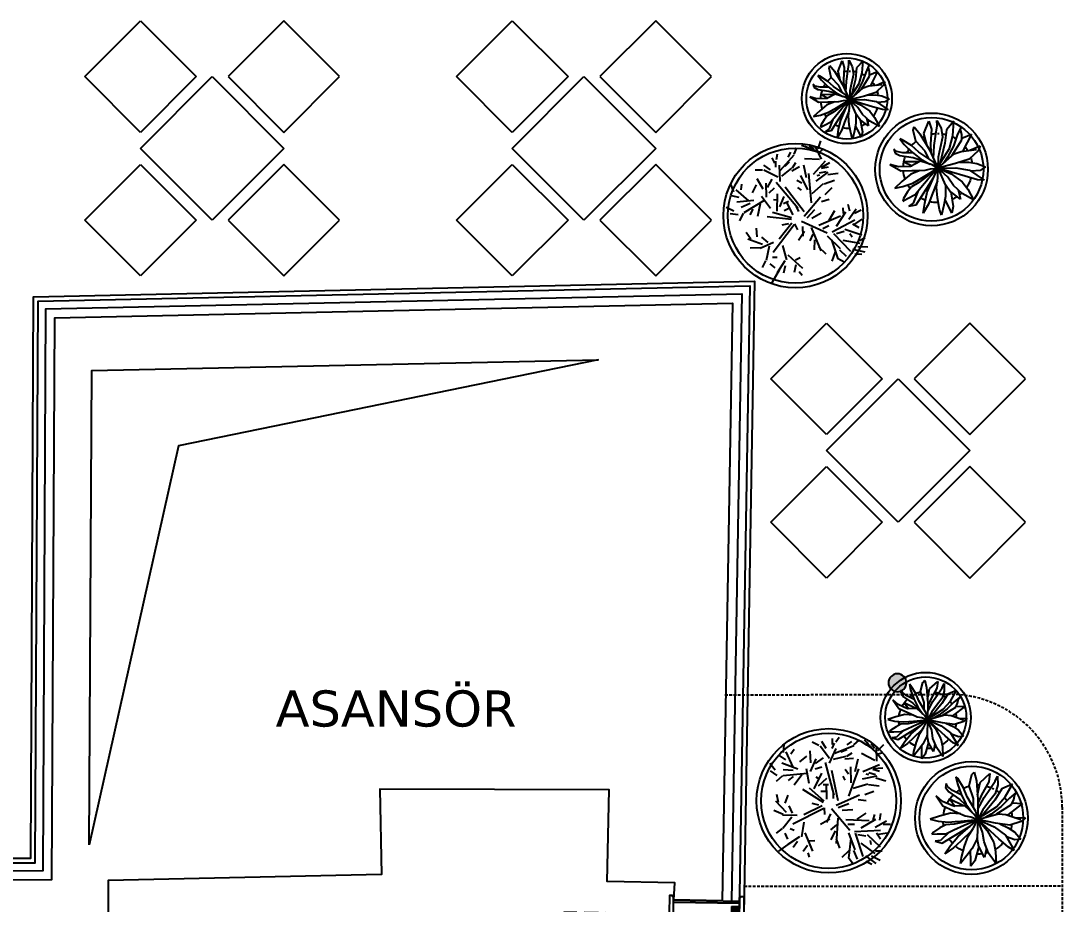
# Model space of a CAD drawing. Header units: millimetres. Extents: x 24870 to 27223, y 1839 to 3696.
# Drawn here: x 25497.4 to 25959.5, y 2633.6 to 3025.4 of the extents above; entities that cross this region are included whole.
import ezdxf

# ---------------------------------------------------------------- set-up
doc = ezdxf.new("R2010")
doc.units = ezdxf.units.MM
doc.linetypes.add('HIDDEN', pattern=[9.525, 6.35, -3.175])
for name, color, linetype in [('0-gnl-gor3', 252, 'Continuous'), ('0-gnl-kapi-ahşap', 160, 'Continuous'), ('0-gnl-ust', 191, 'HIDDEN'), ('0-gnrl-note', 251, 'Continuous'), ('1-btr-ahsap', 33, 'Continuous'), ('1-gnl-ahsap', 33, 'Continuous'), ('2-tef-aksesuar', 30, 'Continuous'), ('2-tef-hareketli', 251, 'Continuous'), ('3-dvr-gazbeton', 5, 'Continuous'), ('6-light-armature', 50, 'Continuous')]:
    doc.layers.add(name, color=color, linetype=linetype)
doc.styles.add('geoID', font='verdana.ttf')

# ---------------------------------------------------------------- blocks, each defined once
blk = doc.blocks.new('A$C1BE71FFF')
for p, q in [((-7.35, 3.1), (-5.45, 3.1)), ((-7.35, 3.1), (-7.35, 2.65)), ((-7.35, 2.65), (-7.35, 1.35)), ((-7.35, 2.65), (-7.2, 2.65)), ((-7.35, 1.35), (-7.35, 0.1)), ((-7.35, 1.35), (-7.2, 1.35)), ((-4.6, 0.1), (-7.35, 0.1)), ((-7.2, 2.65), (-7.2, 2.75)), ((-7.2, 1.35), (-7.2, 2.65)), ((-7.2, 0.54), (-7.2, 1.35)), ((-5.95, 0.25), (-7.06, 0.35)), ((-7.05, 2.51), (-7.05, 2.43)), ((-7.05, 2.43), (-6.74, 2.36)), ((-7.05, 2.43), (-7.05, 2.08)), ((-7.05, 1.78), (-7.05, 1.6)), ((-6.93, 1.58), (-7.05, 1.6)), ((-7.05, 1.6), (-7.05, 1.51)), ((-5.45, 2.95), (-7, 2.95)), ((-6.28, 0.66), (-6.99, 1.67)), ((-6.88, 2.61), (-6.95, 2.61)), ((-6.88, 1.41), (-6.95, 1.41)), ((-6.85, 2.61), (-6.88, 2.61)), ((-6.85, 1.41), (-6.88, 1.41)), ((-6.68, 2.95), (-6.85, 2.85)), ((-6.85, 2.85), (-6.85, 2.61)), ((-6.85, 0.66), (-6.85, 1.41)), ((-6.68, 0.56), (-6.85, 0.66)), ((-6.68, 0.56), (-6.2, 0.56)), ((-5.89, 1.14), (-6.17, 1.55)), ((-4.6, 0.25), (-5.95, 0.25)), ((-4.12, 0.38), (-5.75, 0.38)), ((-4.18, 1.03), (-5.68, 1.03)), ((-5.45, 3.1), (-4, 3.1)), ((-5.45, 3.1), (-5.45, 2.95)), ((-5.45, 2.95), (-5.1, 2.95)), ((-5.1, 3.1), (-5.1, 2.95)), ((-4.98, 2.36), (-4.98, 2.58)), ((-4.98, 1.59), (-4.98, 2.36)), ((-4.29, 1.78), (-4.98, 2.36)), ((-4.78, 1.13), (-4.68, 1.03)), ((-4.6, 0.25), (-4.6, 0.1)), ((-4.37, 0.25), (-4.6, 0.25)), ((-4, 0.1), (-4.6, 0.1)), ((-4.2, 0.2), (-4.37, 0.25)), ((-4.29, 1.78), (-4.05, 2.42)), ((-4.29, 1.76), (-4.29, 1.78)), ((-4.02, 1.28), (-4.23, 1.5)), ((-4.2, 0.2), (-4.2, 0.38)), ((-4.2, 0.15), (-4.2, 0.2)), ((-4.2, 0.15), (-3.85, 0.15)), ((-4, 3.1), (-3.85, 3.1)), ((-4, 0.15), (-4, 0.1)), ((-4, 0.1), (-3.85, 0.1)), ((-3.85, 3.1), (-3.85, 1.21)), ((-3.85, 0.26), (-3.85, 0.1)), ((-3.5, 3.1), (-3.5, 3.2)), ((-3.5, 3.2), (-1.8, 3.2)), ((-2, 3.1), (-3.5, 3.1)), ((-3.5, 1.21), (-3.5, 3.1)), ((-3.5, 0.26), (-3.5, 0)), ((-3.35, 0), (-3.5, 0)), ((-3.35, 0.05), (-3.35, 0.35)), ((-2.98, 0.15), (-3.35, 0.05)), ((-3.35, 0), (-3.35, 0.05)), ((0, 0), (-3.35, 0)), ((-3.12, 1.5), (-3.33, 1.28)), ((-3.32, 0.38), (-2.57, 1.13)), ((-3.3, 2.42), (-3.06, 1.76)), ((-1.6, 0.38), (-3.23, 0.38)), ((-1.4, 0.15), (-2.98, 0.15)), ((-1.67, 1.03), (-2.67, 1.03)), ((-2.38, 2.58), (-2.38, 1.59)), ((-2, 3.1), (-2, 3.05)), ((-2, 3.05), (-2, 2.95)), ((-1.8, 3.05), (-2, 3.05)), ((-2, 2.95), (-0.47, 2.95)), ((-1.99, 0.38), (-1.46, 1.14)), ((-1.8, 3.05), (-1.8, 3.2)), ((-1.8, 3.2), (0, 3.2)), ((-0.35, 3.05), (-1.8, 3.05)), ((-1.18, 1.55), (-1.46, 1.14)), ((-0.29, 0.25), (-1.4, 0.15)), ((-0.47, 0.55), (-1.16, 0.55)), ((-0.36, 1.67), (-1.07, 0.66)), ((-0.61, 2.36), (-0.3, 2.43)), ((-0.47, 2.95), (-0.3, 2.85)), ((-0.3, 0.65), (-0.47, 0.55)), ((-0.3, 1.6), (-0.42, 1.58)), ((-0.3, 2.85), (-0.3, 2.08)), ((-0.3, 2.08), (-0.3, 1.78)), ((-0.3, 1.78), (-0.3, 0.65)), ((-0.15, 2.85), (-0.15, 0.44)), ((0, 0), (0, 3.2))]:
    blk.add_line(p, q)
at = {"ltscale": 0.005}
for p, q in [((-4.58, 1.53), (-7.27, 2.06)), ((-5.97, 1.93), (-7.27, 1.93)), ((-6.62, 2.58), (-6.62, 1.57)), ((-6.36, 2.29), (-4.98, 2.02)), ((-5.07, 1.21), (-6.08, 1.41)), ((-3.9, 2.58), (-5.17, 2.58)), ((-4.5, 2.06), (-4.5, 3.26)), ((-4.38, 0.73), (-2.98, 0.73)), ((-3.68, 0.03), (-3.68, 1.43)), ((-2.18, 2.58), (-3.45, 2.58)), ((-2.85, 3.21), (-2.85, 2.01)), ((-0.03, 2.07), (-2.81, 1.52)), ((-2.38, 2.02), (-0.99, 2.29)), ((-1.27, 1.41), (-2.28, 1.21)), ((-0.27, 1.93), (-1.38, 1.93)), ((-0.73, 1.42), (-0.73, 2.63)), ((-0.08, 1.93), (-0.27, 1.93))]:
    blk.add_line(p, q, dxfattribs=at)
at = {"ltscale": 0.002}
for p, q in [((-7.05, 2.08), (-7.05, 1.78)), ((-4.68, 1.03), (-4.03, 0.38))]:
    blk.add_line(p, q, dxfattribs=at)
at = {"ltscale": 0.00015}
for p, q in [((-6.08, 1.41), (-6.93, 1.58)), ((-6.88, 1.41), (-6.88, 2.61)), ((-6.74, 2.36), (-6.36, 2.29)), ((-5.36, 0.38), (-5.89, 1.14)), ((-4.98, 2.02), (-4.91, 2.01)), ((-4.75, 1.77), (-4.83, 1.37)), ((-2.52, 1.37), (-2.6, 1.77)), ((-2.44, 2.01), (-2.38, 2.02)), ((-0.42, 1.58), (-1.27, 1.41)), ((-0.99, 2.29), (-0.61, 2.36))]:
    blk.add_line(p, q, dxfattribs=at)
at = {"flags": 128}
blk.add_lwpolyline([(-2.67, 1.03), (-3.17, 1.03, -0.189103), (-3.34, 1.1, 0.131938), (-3.56, 1.22)], format="xyb", dxfattribs=at)
for centre in [(-6.62, 1.93), (-4.5, 2.58), (-3.68, 0.73), (-2.85, 2.58), (-0.73, 1.93)]:
    blk.add_circle(centre, 0.25)
for centre, radius, start, end in [((-7, 2.75), 0.2, 90, 180), ((-7, 0.54), 0.2, 180, 253.0175), ((-6.62, 1.93), 0.45, 90, 180), ((-6.62, 1.93), 0.45, 180, 215), ((-6.95, 2.51), 0.1, 90, 180), ((-6.95, 1.51), 0.1, 180, 270), ((-6.62, 1.93), 0.45, 339.8499, 90), ((-5.75, 1.03), 0.65, 215, 270), ((-5.97, 1.69), 0.25, 159.8499, 215), ((-5.68, 1.28), 0.25, 215, 270), ((-4.5, 2.58), 0.475, 90, 180), ((-4.32, 1.59), 0.65, 180, 225), ((-4.5, 2.58), 0.475, 50, 90), ((-4.06, 1.68), 0.25, 160, 225), ((-4.5, 2.58), 0.475, 340, 50), ((-4.18, 1.28), 0.25, 270, 312.8334), ((-4.12, 0.13), 0.25, 53.1301, 90), ((-3.68, 0.73), 0.5, 225, 233.1301), ((-3.84, 1.46), 0.25, 225, 282.769), ((-3.68, 0.73), 0.5, 77.231, 132.8334), ((-3.68, 0.73), 0.5, 233.1301, 315), ((-3.51, 1.46), 0.25, 257.231, 315), ((-3.23, 0.13), 0.25, 90, 126.8699), ((-2.85, 2.58), 0.475, 90, 200), ((-3.29, 1.68), 0.25, 315, 20), ((-2.85, 2.58), 0.475, 0, 90), ((-3.02, 1.59), 0.65, 315, 0), ((-1.67, 1.28), 0.25, 270, 325), ((-1.6, 1.03), 0.65, 270, 325), ((-0.73, 1.93), 0.45, 90, 200.1501), ((-1.38, 1.69), 0.25, 325, 20.1501), ((-0.73, 1.93), 0.45, 0, 90), ((-0.73, 1.93), 0.45, 325, 0), ((-0.35, 2.85), 0.2, 0, 90), ((-0.35, 0.44), 0.2, 286.9825, 0)]:
    blk.add_arc(centre, radius, start, end)
at = {"ltscale": 0.005}
for centre, start, end in [((-5.03, 1.41), 259, 314.265), ((-2.32, 1.41), 225.735, 281)]:
    blk.add_arc(centre, 0.2, start, end, dxfattribs=at)
at = {"ltscale": 0.00015}
for centre, start, end in [((-4.95, 1.81), 349, 79), ((-5.03, 1.41), 314.265, 349), ((-2.4, 1.81), 101, 191), ((-2.32, 1.41), 191, 225.735)]:
    blk.add_arc(centre, 0.2, start, end, dxfattribs=at)
blk = doc.blocks.new('K5ASADD')
at = {"layer": '0-gnl-gor3', "linetype": 'HIDDEN'}
for points in [[(-2354.64, -13784.65), (-2355.64, -13712.15, -0.409372), (-2282.44, -13785.65)], [(-2210.24, -13784.65), (-2210.24, -13712.15, 0.412166), (-2282.44, -13785.65)]]:
    blk.add_lwpolyline(points, format="xyb", dxfattribs=at)
at = {"layer": '0-gnl-gor3'}
for points in [[(-2285.36, -13782.15), (-2285.36, -13776.15), (-2298.86, -13776.15), (-2298.86, -13778.15), (-2287.36, -13778.15), (-2287.36, -13782.15), (-2285.36, -13782.15)], [(-2279.51, -13782.15), (-2279.51, -13776.15), (-2266.01, -13776.15), (-2266.01, -13778.15), (-2277.51, -13778.15), (-2277.51, -13782.15), (-2279.51, -13782.15)], [(-2288.71, -13783.65), (-2288.71, -13782.15), (-2284.01, -13782.15), (-2284.01, -13783.65), (-2288.71, -13783.65)], [(-2276.16, -13783.65), (-2276.16, -13782.15), (-2280.86, -13782.15), (-2280.86, -13783.65), (-2276.16, -13783.65)], [(-2285.36, -13793.45), (-2285.36, -13799.45), (-2298.86, -13799.45), (-2298.86, -13797.45), (-2287.36, -13797.45), (-2287.36, -13793.45), (-2285.36, -13793.45)], [(-2288.71, -13791.95), (-2288.71, -13793.45), (-2284.01, -13793.45), (-2284.01, -13791.95), (-2288.71, -13791.95)], [(-2276.16, -13791.95), (-2276.16, -13793.45), (-2280.86, -13793.45), (-2280.86, -13791.95), (-2276.16, -13791.95)], [(-2279.51, -13793.45), (-2279.51, -13799.45), (-2266.01, -13799.45), (-2266.01, -13797.45), (-2277.51, -13797.45), (-2277.51, -13793.45), (-2279.51, -13793.45)]]:
    blk.add_lwpolyline(points, dxfattribs=at)
at = {"layer": '0-gnl-kapi-ahşap'}
for points in [[(-2355.13, -13760.75), (-2363.63, -13760.75), (-2363.63, -13760.25), (-2364.13, -13760.25), (-2364.13, -13758.95), (-2355.13, -13758.95)], [(-2359.94, -13789.95), (-2354.94, -13789.95), (-2354.94, -13785.95), (-2354.94, -13785.95), (-2355.13, -13760.75), (-2360.13, -13760.75)], [(-2209.96, -13760.75), (-2202.46, -13760.75), (-2202.46, -13760.25), (-2201.96, -13760.25), (-2201.96, -13758.95), (-2209.96, -13758.95)], [(-2204.94, -13789.95), (-2209.94, -13789.95), (-2209.94, -13785.95), (-2209.94, -13785.95), (-2209.96, -13760.75), (-2204.96, -13760.75)], [(-2204.96, -13760.75), (-2203.96, -13760.75), (-2203.94, -13789.95), (-2204.94, -13789.95)], [(-2354.94, -13789.95), (-2362.44, -13789.95), (-2362.44, -13790.45), (-2362.94, -13790.45), (-2362.94, -13791.95), (-2354.94, -13791.95)], [(-2209.94, -13789.95), (-2202.44, -13789.95), (-2202.44, -13790.45), (-2201.94, -13790.45), (-2201.94, -13791.95), (-2209.94, -13791.95)]]:
    blk.add_lwpolyline(points, close=True, dxfattribs=at)
for points in [[(-2360.94, -13789.95), (-2361.13, -13760.75)], [(-2282.44, -13789.95), (-2282.44, -13786.65), (-2281.44, -13786.65), (-2281.44, -13785.65), (-2354.64, -13785.65)], [(-2354.64, -13785.65), (-2354.64, -13789.95), (-2282.44, -13789.95)], [(-2282.44, -13789.95), (-2282.44, -13786.65), (-2281.44, -13786.65), (-2281.44, -13785.65), (-2263.74, -13785.65)], [(-2281.44, -13785.65), (-2210.24, -13785.65), (-2210.24, -13785.65), (-2210.24, -13785.65), (-2210.24, -13789.95), (-2282.44, -13789.95)]]:
    blk.add_lwpolyline(points, dxfattribs=at)
at = {"layer": '1-gnl-ahsap'}
for points in [[(-2346.71, -13783.65), (-2354.71, -13783.65), (-2354.71, -13785.65), (-2346.71, -13785.65)], [(-2290.36, -13783.65), (-2282.36, -13783.65), (-2282.36, -13785.65), (-2290.36, -13785.65)], [(-2274.51, -13783.65), (-2282.51, -13783.65), (-2282.51, -13785.65), (-2274.51, -13785.65)], [(-2218.16, -13783.65), (-2210.16, -13783.65), (-2210.16, -13785.65), (-2218.16, -13785.65)], [(-2346.71, -13791.95), (-2354.71, -13791.95), (-2354.71, -13789.95), (-2346.71, -13789.95)], [(-2290.36, -13791.95), (-2282.36, -13791.95), (-2282.36, -13789.95), (-2290.36, -13789.95)], [(-2274.51, -13791.95), (-2282.51, -13791.95), (-2282.51, -13789.95), (-2274.51, -13789.95)], [(-2218.16, -13791.95), (-2210.16, -13791.95), (-2210.16, -13789.95), (-2218.16, -13789.95)]]:
    blk.add_lwpolyline(points, close=True, dxfattribs=at)
for points in [[(-2346.41, -13783.65), (-2346.41, -13783.95), (-2346.71, -13783.95)], [(-2326.84, -13783.65), (-2346.41, -13783.65)], [(-2326.84, -13783.65), (-2326.84, -13783.95), (-2326.54, -13783.95)], [(-2326.54, -13783.65), (-2318.54, -13783.65)], [(-2326.54, -13785.65), (-2326.54, -13783.65)], [(-2310.54, -13783.65), (-2318.54, -13783.65)], [(-2318.54, -13783.65), (-2318.54, -13785.65)], [(-2318.54, -13783.65), (-2318.54, -13785.65)], [(-2310.54, -13785.65), (-2310.54, -13783.65)], [(-2310.24, -13783.65), (-2310.24, -13783.95), (-2310.54, -13783.95)], [(-2290.66, -13783.65), (-2310.24, -13783.65)], [(-2290.66, -13783.65), (-2290.66, -13783.95), (-2290.36, -13783.95)], [(-2274.21, -13783.65), (-2274.21, -13783.95), (-2274.51, -13783.95)], [(-2274.21, -13783.65), (-2254.64, -13783.65)], [(-2254.64, -13783.65), (-2254.64, -13783.95), (-2254.34, -13783.95)], [(-2254.34, -13783.65), (-2246.34, -13783.65)], [(-2254.34, -13785.65), (-2254.34, -13783.65)], [(-2246.34, -13783.65), (-2246.34, -13785.65)], [(-2238.34, -13783.65), (-2246.34, -13783.65)], [(-2246.34, -13783.65), (-2246.34, -13785.65)], [(-2238.34, -13785.65), (-2238.34, -13783.65)], [(-2238.04, -13783.65), (-2238.04, -13783.95), (-2238.34, -13783.95)], [(-2238.04, -13783.65), (-2218.46, -13783.65)], [(-2218.46, -13783.65), (-2218.46, -13783.95), (-2218.16, -13783.95)], [(-2346.41, -13791.95), (-2346.41, -13791.65), (-2346.71, -13791.65)], [(-2326.84, -13791.95), (-2346.41, -13791.95)], [(-2326.84, -13791.95), (-2326.84, -13791.65), (-2326.54, -13791.65)], [(-2326.54, -13789.95), (-2326.54, -13791.95)], [(-2326.54, -13791.95), (-2318.54, -13791.95)], [(-2318.54, -13791.95), (-2318.54, -13789.95)], [(-2318.54, -13791.95), (-2318.54, -13789.95)], [(-2310.54, -13791.95), (-2318.54, -13791.95)], [(-2310.54, -13789.95), (-2310.54, -13791.95)], [(-2310.24, -13791.95), (-2310.24, -13791.65), (-2310.54, -13791.65)], [(-2290.66, -13791.95), (-2310.24, -13791.95)], [(-2290.66, -13791.95), (-2290.66, -13791.65), (-2290.36, -13791.65)], [(-2274.21, -13791.95), (-2274.21, -13791.65), (-2274.51, -13791.65)], [(-2274.21, -13791.95), (-2254.64, -13791.95)], [(-2254.64, -13791.95), (-2254.64, -13791.65), (-2254.34, -13791.65)], [(-2254.34, -13789.95), (-2254.34, -13791.95)], [(-2254.34, -13791.95), (-2246.34, -13791.95)], [(-2246.34, -13791.95), (-2246.34, -13789.95)], [(-2246.34, -13791.95), (-2246.34, -13789.95)], [(-2238.34, -13791.95), (-2246.34, -13791.95)], [(-2238.34, -13789.95), (-2238.34, -13791.95)], [(-2238.04, -13791.95), (-2238.04, -13791.65), (-2238.34, -13791.65)], [(-2238.04, -13791.95), (-2218.46, -13791.95)], [(-2218.46, -13791.95), (-2218.46, -13791.65), (-2218.16, -13791.65)]]:
    blk.add_lwpolyline(points, dxfattribs=at)
at = {"layer": '0-gnl-kapi-ahşap'}
blk.add_blockref('A$C1BE71FFF', (-2351.13, -13789.55), dxfattribs=at)
at = {"layer": '0-gnl-kapi-ahşap', "xscale": -1}
blk.add_blockref('A$C1BE71FFF', (-2213.75, -13789.55), dxfattribs=at)
blk = doc.blocks.new('SPOT')
h = blk.add_hatch(color=256)
h.dxf.hatch_style = 1
edge = h.paths.add_edge_path()
edge.add_arc((663, 1613.33), 2, 0, 360)
blk.add_circle((663, 1613.33), 2)
blk = doc.blocks.new('B5')
at = {"color": 63, "true_color": 0xafc95e}
for p, q in [((502593.5, 4058115.8), (502595.5, 4058122.8)), ((502655.5, 4058113.8), (502644.5, 4058123.8)), ((502654.5, 4058123.8), (502661.5, 4058133.8)), ((502658.5, 4058094.8), (502654.5, 4058124.8)), ((502662.5, 4058113.8), (502667.5, 4058126.8)), ((502665.5, 4058087.8), (502676.5, 4058122.8)), ((502680.5, 4058129.8), (502689.5, 4058134.8)), ((502680.5, 4058121.8), (502695.5, 4058133.8)), ((502689.5, 4058121.8), (502702.5, 4058128.8)), ((502567.5, 4058100.8), (502549.5, 4058112.8)), ((502578.5, 4058098.8), (502571.5, 4058107.8)), ((502593.5, 4058104.8), (502586.5, 4058113.8)), ((502589.5, 4058085.8), (502600.5, 4058113.8)), ((502636.5, 4058095.8), (502641.5, 4058109.8)), ((502655.5, 4058086.8), (502664.5, 4058112.8)), ((502673.5, 4058102.8), (502694.5, 4058118.8)), ((502683.5, 4058089.8), (502702.5, 4058108.8)), ((502695.5, 4058114.8), (502705.5, 4058114.8)), ((502559.5, 4058085.8), (502563.5, 4058094.8)), ((502581.5, 4058091.8), (502563.5, 4058102.8)), ((502588.5, 4058069.8), (502584.5, 4058091.8)), ((502596.5, 4058097.8), (502604.5, 4058097.8)), ((502635.5, 4058083.8), (502628.5, 4058096.8)), ((502639.5, 4058064.8), (502636.5, 4058102.8)), ((502669.5, 4058089.8), (502681.5, 4058091.8)), ((502687.5, 4058098.8), (502688.5, 4058104.8)), ((502697.5, 4058087.8), (502703.5, 4058096.8)), ((502555.5, 4058078.8), (502546.5, 4058085.8)), ((502570.5, 4058061.8), (502556.5, 4058078.8)), ((502567.5, 4058078.8), (502573.5, 4058081.8)), ((502637.5, 4058074.8), (502628.5, 4058081.8)), ((502630.5, 4058049.8), (502657.5, 4058082.8)), ((502664.5, 4058084.8), (502703.5, 4058083.8)), ((502674.5, 4058079.8), (502696.5, 4058066.8)), ((502695.5, 4058078.8), (502712.5, 4058069.8)), ((502700.5, 4058089.8), (502713.5, 4058087.8)), ((502707.5, 4058074.8), (502718.5, 4058074.8)), ((502578.5, 4058059.8), (502556.5, 4058058.8)), ((502618.5, 4058049.8), (502571.5, 4058072.8)), ((502627.5, 4058065.8), (502613.5, 4058073.8)), ((502628.5, 4058057.8), (502622.5, 4058070.8)), ((502651.5, 4058066.8), (502686.5, 4058068.8)), ((502654.5, 4058073.8), (502664.5, 4058073.8)), ((502668.5, 4058066.8), (502682.5, 4058057.8)), ((502692.5, 4058067.8), (502695.5, 4058059.8)), ((502702.5, 4058068.8), (502704.5, 4058058.8)), ((502557.5, 4058057.8), (502543.5, 4058051.8)), ((502562.5, 4058054.8), (502546.5, 4058037.8)), ((502571.5, 4058055.8), (502566.5, 4058044.8)), ((502616.5, 4058045.8), (502588.5, 4058058.8)), ((502611.5, 4058044.8), (502601.5, 4058041.8)), ((502619.5, 4058048.8), (502619.5, 4058058.8)), ((502637.5, 4058044.8), (502672.5, 4058029.8)), ((502640.5, 4058048.8), (502656.5, 4058042.8)), ((502646.5, 4058052.8), (502662.5, 4058051.8)), ((502550.5, 4058039.8), (502548.5, 4058027.8)), ((502560.5, 4058040.8), (502565.5, 4058028.8)), ((502618.5, 4058040.8), (502587.5, 4058020.8)), ((502619.5, 4058038.8), (502597.5, 4058018.8)), ((502634.5, 4058029.8), (502622.5, 4057980.8)), ((502623.5, 4058035.8), (502623.5, 4058013.8)), ((502640.5, 4058038.8), (502631.5, 4057992.8)), ((502633.5, 4058034.8), (502633.5, 4058026.8)), ((502656.5, 4058031.8), (502672.5, 4057990.8)), ((502670.5, 4058036.8), (502682.5, 4058038.8)), ((502680.5, 4058029.8), (502694.5, 4058024.8)), ((502586.5, 4057998.8), (502574.5, 4058013.8)), ((502604.5, 4058019.8), (502616.5, 4057996.8)), ((502623.5, 4058004.8), (502610.5, 4058015.8)), ((502614.5, 4058023.8), (502624.5, 4058023.8)), ((502618.5, 4058013.8), (502626.5, 4058013.8)), ((502663.5, 4058019.8), (502685.5, 4058013.8)), ((502686.5, 4058014.8), (502702.5, 4058016.8)), ((502549.5, 4057998.8), (502539.5, 4057991.8)), ((502557.5, 4057999.8), (502547.5, 4058007.8)), ((502594.5, 4057996.8), (502558.5, 4057999.8)), ((502573.5, 4058000.8), (502565.5, 4058006.8)), ((502597.5, 4058011.8), (502593.5, 4057989.8)), ((502607.5, 4058001.8), (502612.5, 4058004.8)), ((502651.5, 4058007.8), (502648.5, 4058001.8)), ((502656.5, 4057998.8), (502651.5, 4057991.8)), ((502660.5, 4058011.8), (502660.5, 4057987.8)), ((502677.5, 4058005.8), (502699.5, 4058001.8)), ((502682.5, 4057998.8), (502686.5, 4057999.8)), ((502687.5, 4057996.8), (502697.5, 4057999.8)), ((502697.5, 4058004.8), (502712.5, 4058009.8)), ((502546.5, 4057990.8), (502538.5, 4057980.8)), ((502580.5, 4057989.8), (502556.5, 4057980.8)), ((502573.5, 4057991.8), (502558.5, 4057990.8)), ((502573.5, 4057986.8), (502563.5, 4057963.8)), ((502599.5, 4057993.8), (502608.5, 4057974.8)), ((502600.5, 4057980.8), (502599.5, 4057962.8)), ((502606.5, 4057989.8), (502616.5, 4057986.8)), ((502607.5, 4057981.8), (502619.5, 4057973.8)), ((502628.5, 4057981.8), (502638.5, 4057959.8)), ((502666.5, 4057994.8), (502671.5, 4057975.8)), ((502678.5, 4057994.8), (502703.5, 4057984.8)), ((502693.5, 4057991.8), (502703.5, 4057994.8)), ((502694.5, 4057990.8), (502708.5, 4057989.8)), ((502562.5, 4057975.8), (502553.5, 4057968.8)), ((502570.5, 4057966.8), (502575.5, 4057959.8)), ((502583.5, 4057978.8), (502594.5, 4057970.8)), ((502628.5, 4057974.8), (502614.5, 4057955.8)), ((502634.5, 4057975.8), (502653.5, 4057971.8)), ((502636.5, 4057966.8), (502665.5, 4057955.8)), ((502651.5, 4057975.8), (502664.5, 4057974.8)), ((502654.5, 4057971.8), (502662.5, 4057966.8)), ((502696.5, 4057978.8), (502676.5, 4057967.8)), ((502701.5, 4057969.8), (502682.5, 4057948.8)), ((502698.5, 4057969.8), (502708.5, 4057966.8)), ((502699.5, 4057979.8), (502699.5, 4057959.8)), ((502559.5, 4057964.8), (502560.5, 4057952.8)), ((502612.5, 4057954.8), (502602.5, 4057949.8)), ((502623.5, 4057959.8), (502617.5, 4057948.8)), ((502632.5, 4057959.8), (502636.5, 4057951.8)), ((502633.5, 4057953.8), (502633.5, 4057944.8)), ((502638.5, 4057949.8), (502643.5, 4057942.8)), ((502645.5, 4057964.8), (502654.5, 4057961.8)), ((502655.5, 4057954.8), (502662.5, 4057949.8)), ((502665.5, 4057954.8), (502673.5, 4057947.8)), ((502687.5, 4057953.8), (502681.5, 4057947.8)), ((502696.5, 4057960.8), (502691.5, 4057953.8)), ((502701.5, 4057963.8), (502710.5, 4057954.8))]:
    blk.add_line(p, q, dxfattribs=at)
blk = doc.blocks.new('TREEI')
at = {"color": 63, "true_color": 0xafc95e}
for p, q in [((-0.0406, 0.1373), (-0.0511, 0.1417)), ((-0.0511, 0.1417), (-0.0458, 0.1135)), ((-0.0189, 0.1085), (-0.0406, 0.1373)), ((0.0003, 0.1098), (0.0056, 0.1442)), ((0.0056, 0.1442), (0.0085, 0.1517)), ((0.0085, 0.1517), (0.0132, 0.1298)), ((0.036, 0.116), (0.0459, 0.1342)), ((0.0459, 0.1342), (0.0453, 0.1448)), ((0.0453, 0.1448), (0.0523, 0.1342)), ((0.0523, 0.1342), (0.0488, 0.1173)), ((-0.1001, 0.0879), (-0.113, 0.0998)), ((-0.113, 0.0998), (-0.1025, 0.0735)), ((-0.0546, 0.1041), (-0.0943, 0.1173)), ((-0.0943, 0.1173), (-0.0803, 0.0948)), ((-0.0308, 0.0709), (-0.0546, 0.1041)), ((-0.0458, 0.1135), (-0.026, 0.0572)), ((-0.0143, 0.0653), (-0.0189, 0.1085)), ((0.0015, 0.0785), (0.0003, 0.1098)), ((0.0132, 0.1298), (0.0155, 0.0941)), ((0.0154, 0.091), (0.036, 0.116)), ((0.0488, 0.1173), (0.0266, 0.081)), ((0.0792, 0.0979), (0.0909, 0.1229)), ((0.0909, 0.1229), (0.0839, 0.0841)), ((-0.1025, 0.0735), (-0.0832, 0.0516)), ((-0.0774, 0.0735), (-0.1001, 0.0879)), ((-0.0803, 0.0948), (-0.0423, 0.0666)), ((-0.0464, 0.0547), (-0.0774, 0.0735)), ((-0.0423, 0.0666), (-0.0224, 0.0484)), ((-0.0043, 0.0253), (0.0015, 0.0785)), ((0.0266, 0.081), (0.0112, 0.0443)), ((0.0155, 0.0941), (0.0144, 0.0603)), ((0.0202, 0.0553), (0.0535, 0.0691)), ((0.0243, 0.0572), (0.0558, 0.0948)), ((0.0558, 0.0948), (0.0488, 0.0666)), ((0.0535, 0.0691), (0.0792, 0.0979)), ((0.0839, 0.0841), (0.0599, 0.0578)), ((-0.1463, 0.0566), (-0.1095, 0.0572)), ((-0.1083, 0.029), (-0.1463, 0.0566)), ((-0.1095, 0.0572), (-0.0744, 0.0334)), ((-0.0832, 0.0516), (-0.0528, 0.0353)), ((-0.0744, 0.0334), (-0.0129, 0.0029)), ((-0.0528, 0.0353), (-0.0265, 0.0209)), ((-0.0129, 0.0289), (-0.0464, 0.0547)), ((-0.026, 0.0572), (0.0009, -0.0007)), ((-0.0028, 0.0397), (-0.0143, 0.0653)), ((0.005, 0.0197), (0.0202, 0.0553)), ((0.0144, 0.0603), (0.008, 0.0266)), ((0.0506, 0.0459), (0.0325, 0.0259)), ((0.043, 0.0376), (0.0716, 0.0528)), ((0.0599, 0.0578), (0.0506, 0.0459)), ((0.0716, 0.0528), (0.1072, 0.0591)), ((0.1178, 0.0459), (0.0891, 0.0297)), ((0.1072, 0.0591), (0.1388, 0.0628)), ((0.1388, 0.0628), (0.1178, 0.0459)), ((-0.1209, 0.0024), (-0.1504, -0.0123)), ((-0.1399, 0.0234), (-0.1474, 0.0278)), ((-0.1474, 0.0278), (-0.1188, 0.0197)), ((-0.1299, 0.0103), (-0.1399, 0.0234)), ((-0.1171, -0.001), (-0.1299, 0.0103)), ((-0.1188, 0.0197), (-0.0849, 0.0065)), ((-0.0703, 0.0115), (-0.1083, 0.029)), ((-0.0849, 0.0065), (-0.0452, -0.0023)), ((-0.0195, 0.0046), (-0.0703, 0.0115)), ((-0.0265, 0.0209), (0.0009, -0.0007)), ((0.0009, -0.0007), (-0.0195, 0.0046)), ((0.0009, -0.0007), (-0.0043, 0.0253)), ((0.0009, -0.0007), (0.005, 0.0197)), ((0.0517, 0.0165), (0.0009, -0.0007)), ((0.0179, 0.0159), (0.0009, -0.0007)), ((0.0009, -0.0007), (0.0751, 0.0159)), ((0.0471, 0.0009), (0.0009, -0.0007)), ((0.0325, 0.0259), (0.0179, 0.0159)), ((0.0833, 0.0002), (0.0471, 0.0009)), ((0.0693, 0.0228), (0.0517, 0.0165)), ((0.0891, 0.0297), (0.0693, 0.0228)), ((0.0751, 0.0159), (0.1008, 0.0253)), ((0.1119, -0.0004), (0.0833, 0.0002)), ((0.1008, 0.0253), (0.1213, 0.024)), ((0.137, 0.0103), (0.1119, -0.0004)), ((0.1213, 0.024), (0.1452, 0.0203)), ((0.1528, 0.0165), (0.137, 0.0103)), ((0.1452, 0.0203), (0.1528, 0.0165)), ((-0.1504, -0.0123), (-0.0925, -0.026)), ((-0.0873, -0.0229), (-0.124, -0.0568)), ((-0.0598, -0.0091), (-0.1171, -0.001)), ((-0.0674, -0.011), (-0.0873, -0.0229)), ((-0.0341, -0.006), (-0.0674, -0.011)), ((-0.0464, -0.0348), (0.0009, -0.0007)), ((-0.0452, -0.0023), (-0.024, -0.0046)), ((0.0009, -0.0007), (-0.037, -0.0436)), ((-0.0353, -0.0842), (0.0009, -0.0007)), ((0.0009, -0.0007), (-0.0341, -0.006)), ((0.0009, -0.0007), (-0.0119, -0.0448)), ((0.0027, -0.0436), (0.0009, -0.0007)), ((0.0009, -0.0007), (0.0272, -0.0548)), ((0.0255, -0.021), (0.0009, -0.0007)), ((0.0815, -0.0248), (0.0009, -0.0007)), ((0.05, -0.0367), (0.0255, -0.021)), ((0.1032, -0.0191), (0.0315, -0.0098)), ((0.0333, -0.026), (0.0786, -0.0417)), ((0.1137, -0.0411), (0.0815, -0.0248)), ((0.0997, -0.0001), (0.1364, -0.0129)), ((0.1347, -0.0235), (0.1032, -0.0191)), ((0.1528, -0.0085), (0.1347, -0.0235)), ((0.1364, -0.0129), (0.1528, -0.0085)), ((-0.1083, -0.0423), (-0.1399, -0.058)), ((-0.1399, -0.058), (-0.1235, -0.063)), ((-0.1235, -0.063), (-0.0855, -0.0586)), ((-0.0774, -0.0642), (-0.0902, -0.0855)), ((-0.0855, -0.0586), (-0.0464, -0.0348)), ((-0.0578, -0.0417), (-0.0774, -0.0642)), ((-0.037, -0.0436), (-0.0592, -0.0824)), ((-0.0119, -0.0448), (-0.016, -0.088)), ((0.0114, -0.0742), (0.0027, -0.0436)), ((0.033, -0.0811), (0.026, -0.0536)), ((0.0272, -0.0548), (0.0547, -0.078)), ((0.0745, -0.0611), (0.05, -0.0367)), ((0.0979, -0.0899), (0.0745, -0.0611)), ((0.0786, -0.0417), (0.1078, -0.0517)), ((0.1078, -0.0517), (0.1411, -0.058)), ((0.1411, -0.058), (0.1137, -0.0411)), ((-0.0902, -0.0855), (-0.0996, -0.1137)), ((-0.0803, -0.108), (-0.0604, -0.088)), ((-0.0592, -0.0824), (-0.0651, -0.1381)), ((-0.0522, -0.1212), (-0.0353, -0.0842)), ((-0.016, -0.088), (-0.009, -0.1168)), ((0.0126, -0.1124), (0.0114, -0.0742)), ((0.0126, -0.0949), (0.0301, -0.1199)), ((0.0301, -0.1199), (0.0325, -0.0811)), ((0.0325, -0.0811), (0.0628, -0.1174)), ((0.0547, -0.078), (0.0792, -0.0911)), ((0.0745, -0.1118), (0.0617, -0.0817)), ((0.0792, -0.0911), (0.1084, -0.1062)), ((0.1084, -0.1062), (0.0979, -0.0899)), ((-0.0996, -0.1137), (-0.0803, -0.108)), ((-0.0651, -0.1381), (-0.0522, -0.1212)), ((-0.009, -0.1168), (0.005, -0.1531)), ((0.005, -0.1531), (0.0126, -0.1124)), ((0.0628, -0.1174), (0.0821, -0.1274)), ((0.0821, -0.1274), (0.0745, -0.1118))]:
    blk.add_line(p, q, dxfattribs=at)
for start, end in [(112.5698, 117.2676), (90.2669, 100.3176), (75.8744, 82.8333), (52.0008, 69.3621), (139.0957, 141.7689), (128.5172, 136.7777), (31.5426, 45.4516), (146.4111, 153.1838), (13.4218, 20.6016), (165.0446, 171.5762), (191.5019, 199.4338), (340.9505, 349.9228), (358.2776, 0.2322), (212.2939, 220.8052), (319.0773, 333.9888), (305.7774, 308.9587), (246.3853, 263.9953), (276.0879, 281.1845), (285.8654, 295.508)]:
    blk.add_arc((0.0009, -0.0007), 0.11, start, end, dxfattribs=at)

msp = doc.modelspace()

# ---------------------------------------------------------------- linework, layer by layer
for p, q in [((25525.706, 3000.631), (25550.455, 3025.38)), ((25550.455, 3025.38), (25575.203, 3000.631)), ((25614.094, 3025.38), (25589.345, 3000.631)), ((25638.843, 3000.631), (25614.094, 3025.38)), ((25690.709, 3000.631), (25715.457, 3025.38)), ((25715.457, 3025.38), (25740.206, 3000.631)), ((25779.097, 3025.38), (25754.348, 3000.631)), ((25803.846, 3000.631), (25779.097, 3025.38)), ((25550.455, 2975.882), (25525.706, 3000.631)), ((25550.455, 2968.811), (25582.274, 3000.631)), ((25575.203, 3000.631), (25550.455, 2975.882)), ((25582.274, 3000.631), (25614.094, 2968.811)), ((25589.345, 3000.631), (25614.094, 2975.882)), ((25614.094, 2975.882), (25638.843, 3000.631)), ((25715.457, 2975.882), (25690.709, 3000.631)), ((25715.457, 2968.811), (25747.277, 3000.631)), ((25740.206, 3000.631), (25715.457, 2975.882)), ((25747.277, 3000.631), (25779.097, 2968.811)), ((25754.348, 3000.631), (25779.097, 2975.882)), ((25779.097, 2975.882), (25803.846, 3000.631)), ((25582.274, 2936.991), (25550.455, 2968.811)), ((25614.094, 2968.811), (25582.274, 2936.991)), ((25747.277, 2936.991), (25715.457, 2968.811)), ((25779.097, 2968.811), (25747.277, 2936.991)), ((25525.706, 2936.991), (25550.455, 2961.74)), ((25550.455, 2961.74), (25575.203, 2936.991)), ((25614.094, 2961.74), (25589.345, 2936.991)), ((25638.843, 2936.991), (25614.094, 2961.74)), ((25690.709, 2936.991), (25715.457, 2961.74)), ((25715.457, 2961.74), (25740.206, 2936.991)), ((25779.097, 2961.74), (25754.348, 2936.991)), ((25803.846, 2936.991), (25779.097, 2961.74)), ((25550.455, 2912.243), (25525.706, 2936.991)), ((25575.203, 2936.991), (25550.455, 2912.243)), ((25589.345, 2936.991), (25614.094, 2912.243)), ((25614.094, 2912.243), (25638.843, 2936.991)), ((25715.457, 2912.243), (25690.709, 2936.991)), ((25740.206, 2936.991), (25715.457, 2912.243)), ((25754.348, 2936.991), (25779.097, 2912.243)), ((25779.097, 2912.243), (25803.846, 2936.991)), ((25830.12, 2866.621), (25854.868, 2891.369)), ((25854.868, 2891.369), (25879.617, 2866.621)), ((25918.508, 2891.369), (25893.759, 2866.621)), ((25943.257, 2866.621), (25918.508, 2891.369)), ((25854.868, 2841.872), (25830.12, 2866.621)), ((25854.868, 2834.801), (25886.688, 2866.621)), ((25879.617, 2866.621), (25854.868, 2841.872)), ((25886.688, 2866.621), (25918.508, 2834.801)), ((25893.759, 2866.621), (25918.508, 2841.872)), ((25918.508, 2841.872), (25943.257, 2866.621)), ((25886.688, 2802.981), (25854.868, 2834.801)), ((25918.508, 2834.801), (25886.688, 2802.981)), ((25830.12, 2802.981), (25854.868, 2827.73)), ((25854.868, 2827.73), (25879.617, 2802.981)), ((25918.508, 2827.73), (25893.759, 2802.981)), ((25943.257, 2802.981), (25918.508, 2827.73)), ((25854.868, 2778.232), (25830.12, 2802.981)), ((25879.617, 2802.981), (25854.868, 2778.232)), ((25893.759, 2802.981), (25918.508, 2778.232)), ((25918.508, 2778.232), (25943.257, 2802.981))]:
    msp.add_line(p, q)
at = {"layer": '0-gnl-gor3'}
msp.add_lwpolyline([(25527.761, 2659.9), (25528.861, 2870.275), (25753.586, 2875.115), (25567.29, 2836.944)], close=True, dxfattribs=at)
at = {"layer": '0-gnl-ust', "ltscale": 0.2}
msp.add_lwpolyline([(25809.81, 2726.447), (25909.33, 2726.716, -0.4150685), (25959.476, 2676.716), (25959.476, 2436.72, -0.4133209), (25909.629, 2386.72), (25804.4, 2386.424)], format="xyb", dxfattribs=at)
msp.add_lwpolyline([(25818.352, 2641.622), (25959.237, 2641.717)], dxfattribs=at)
at = {"layer": '1-btr-ahsap'}
for points in [[(24883.221, 2653.986), (25501.744, 2653.986), (25503.045, 2903.004), (25822.905, 2909.893), (25818.138, 2629.009)], [(24883.228, 2651.986), (25503.733, 2651.992), (25505.035, 2901.046), (25820.87, 2907.848), (25816.145, 2629.485)], [(24883.238, 2648.486), (25507.215, 2648.502), (25508.517, 2897.621), (25817.309, 2904.271), (25812.737, 2635.1)]]:
    msp.add_lwpolyline(points, dxfattribs=at)
at = {"layer": '2-tef-hareketli'}
for centre, radius in [((25863.949, 2990.924), 20), ((25863.949, 2990.924), 18), ((25901.514, 2959.495), 25), ((25901.514, 2959.495), 23), ((25841.116, 2938.986), 32), ((25841.116, 2938.986), 30), ((25898.923, 2716.432), 20), ((25898.923, 2716.432), 18), ((25855.869, 2679.483), 32), ((25855.869, 2679.483), 30), ((25919.195, 2671.845), 25), ((25919.195, 2671.845), 23)]:
    msp.add_circle(centre, radius, dxfattribs=at)
at = {"layer": '3-dvr-gazbeton'}
msp.add_lwpolyline([(24883.25, 2642.6), (25511.194, 2644.514), (25512.497, 2893.705), (25813.239, 2900.182), (25808.639, 2635.161), (25787.219, 2635.524), (25787.571, 2643.03), (25757.579, 2643.69), (25758.473, 2684.303), (25656.667, 2684.701), (25657.484, 2646.77), (25536.193, 2644.158), (25536.082, 2622.944), (24954.53, 2621.169)], dxfattribs=at)

# ---------------------------------------------------------------- block references
at = {"layer": '0-gnl-kapi-ahşap', "rotation": 89.02758706643387}
msp.add_blockref('K5ASADD', (12065.679, 5072.693), dxfattribs=at)
at = {"layer": '2-tef-aksesuar', "lineweight": 0}
for p, xscale, yscale, zscale, rotation in [((25865.141, 2990.481), -116.1216000000002, 116.1216000000003, 116.1216000000003, 49.77617989037743), ((25904.323, 2960.248), -139.3459200000002, 139.3459200000004, 139.3459200000003, 49.77617989037743), ((25899.806, 2715.517), -116.1216000000003, 116.1216000000003, 116.1216000000003, 24.14376139002972), ((25922.053, 2671.309), -139.3459200000002, 139.3459200000004, 139.3459200000003, 24.14376139002972)]:
    msp.add_blockref('TREEI', p, dxfattribs=dict(at, xscale=xscale, yscale=yscale, zscale=zscale, rotation=rotation))
at = {"layer": '2-tef-aksesuar', "xscale": -0.294912, "zscale": 0.2949119999999999}
for p, yscale, rotation in [((-641324.598, 1007482.017), 0.2949119999999998, 206.5294018737264), ((-141091.427, 1196976.511), 0.2949119999999999, 180.8969833733786)]:
    msp.add_blockref('B5', p, dxfattribs=dict(at, yscale=yscale, rotation=rotation))
at = {"layer": '6-light-armature', "xscale": -2, "yscale": 2, "zscale": 2, "rotation": 0.8969833733785214}
msp.add_blockref('SPOT', (27262.734, -473.703), dxfattribs=at)

# ---------------------------------------------------------------- texts
at = {"layer": '0-gnrl-note', "insert": (25610.455, 2755.102), "char_height": 16, "attachment_point": 1, "style": 'geoID'}
msp.add_mtext_dynamic_manual_height_columns('\\PASANSÖR', width=0.64873, gutter_width=1, heights=[0], dxfattribs=at)

doc.saveas('drawing.dxf')
